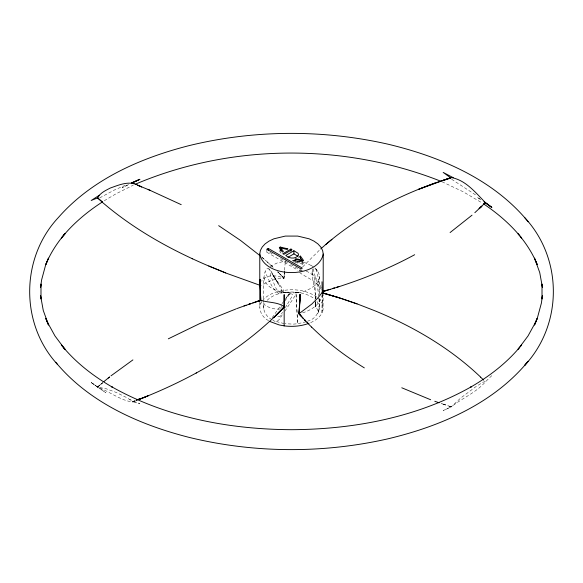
<?xml version="1.0" encoding="UTF-8"?>
<svg xmlns="http://www.w3.org/2000/svg" width="583" height="583" viewBox="0 0 583 583"><rect width="100%" height="100%" fill="white"/><g stroke="black" fill="none" stroke-linecap="round" stroke-linejoin="round"><path stroke-width="0.44" stroke-dasharray="2.92 2.19" d="M282.034 291.66C280.044 284.912 274.659 278.587 271.598 271.977C261.359 256.717 263.567 298.445 263.625 299.553M315.549 303.473L315.461 306.17L317.837 310.156M319.331 298.445C320.533 307.897 318.172 318.566 307.503 321.189M268.595 320.643C261.964 317.371 258.342 309.923 260.39 302.803M322.304 294.59L322.005 313.056C319.433 317.852 314.689 320.949 309.799 323.011M315.461 303.087L315.367 306.009L315.935 306.993L315.41 306.199L315.527 301.498M322.304 294.714L322.005 313.056L323.048 310.003L323.157 294.393M315.483 304.093L315.527 301.819M298.613 258.08L298.656 257.402M284.54 271.139L284.001 278.178C277.085 275.358 266.322 273.726 261.629 281.13M284.606 270.257L285.473 258.816M284.511 271.117L283.979 278.135C276.291 278.455 268.136 280.97 261.585 285.524M284.271 273.719L283.979 278.135L283.418 277.552L284.001 278.2L279.68 273.719M312.721 268.996L312.131 271.977M314.827 267.969C328.71 280.693 307.409 293.191 295.37 292.797C283.353 293.489 264.565 290.356 263.691 275.599M312.153 271.86C311.606 279.468 316.044 290.465 315.388 299.225M315.527 305.579L315.549 300.886M322.253 294.298C320.883 304.217 311.293 310.229 302.439 312.874M319.069 299.086L319.331 309.114L317.495 313.88L318.741 311.49M91.196 382.535L105.895 392.745L91.196 382.535L97.587 387.061C109.159 391.31 120.302 400.434 132.254 401.898M260.361 304.588L261.833 301.593M272.137 317.742L281.465 304.464M277.712 316.278C280.314 317.917 281.392 313.785 282.529 312.291M444.538 404.595L441.28 403.494L451.242 406.788L443.182 410.607L451.198 406.868L460.708 398.029L476.041 386.536L483.125 382.208L485.005 381.544L485.391 382.025M281.72 306.272L280.452 308.392M287.674 303.83L292.36 295.763L292.156 294.072M285 300.901L289.394 294.204M281.924 291.879L282.303 291.289L281.086 292.44L281.465 292.243M285.043 299.458L288.847 294.051L291.004 292.885M286.362 297.578L289.081 293.89L288.643 294.349M284.854 311.184L296.055 294.335L297.614 323.769L293.132 324.133L285.007 323.682M281.99 303.736L283.732 301.309M282.216 314.849C280.183 318.267 277.224 324.308 272.749 319.98M280.088 316.183L280.452 315.738M262.408 300.894L264.143 298.795A32.174 18.576 0 0 1 275.446 292.272C288.971 288.148 305.047 288.687 316.824 297.162M299.152 270.636L300.332 269.368M302.694 266.846L320.147 249.437M491.804 375.634L485.413 381.829C476.296 392.534 462.202 398.174 451.198 406.868L448.823 406.096M283.622 292.36L283.688 290.494L268.785 268.683M267.182 300.274C274.797 292.928 286.202 291.427 296.302 292.207A27.248 15.734 0 0 1 308.64 295.384A27.853 16.076 0 0 1 314.776 299.217M99.737 385.166L97.565 387.097L106.325 388.81L115.995 392.359L126.547 397.533L130.352 399.938L132.254 401.847L135.584 400.506M98.381 386.34L97.565 387.076L102.477 382.798L98.352 386.354L99.037 385.778M102.499 382.783L101.092 384.015L103.927 381.676M101.121 384.029L102.521 382.849M104.291 200.727L115.704 193.979L133.252 185.154M266.861 249.189L266.861 252.25L268.224 251.462M270.191 266.409L277.187 262.969L285.75 261.038M294.991 259.282L294.991 262.394L295.96 261.833L301.987 263.276L301.987 261.716M294.991 262.394L302.664 264.186L303.59 263.654L303.59 262.095M299.516 270.374L302.664 270.126M311.992 272.924C316.613 279.76 314.441 290.589 315.549 298.664L315.505 295.421M283.549 292.455L283.01 292.739M288.898 294.495L290.276 293.854L292.09 294.007M132.21 402.081L135.482 400.827M128.581 184.541L122.131 187.806L129.368 184.337M99.737 197.863L114.501 189.963L126.591 184.738M281.334 292.323C275.774 293.358 274.039 281.115 271.095 277.501C269.827 276.437 269.645 271.969 272.05 272.553M135.562 400.492L132.21 401.818L139.818 403.706L129.674 399.493M306.039 321.809L297.614 323.769L296.026 293.227M293.016 261.235L294.758 260.878M279.155 293.628C272.239 289.97 268.894 279.49 265.389 272.611M295.144 292.768L299.378 292.229L294.918 292.768M280.044 309.019C273.172 309.719 265.717 307.059 261.403 301.557M283.367 292.557L287.222 292.17L283.462 292.506M292.608 260.761L297.942 261.184M286.654 292.651L291.179 292.885M295.778 292.95L295.625 292.863M292.418 260.412L297.702 261.126M284.118 323.587L276.036 321.452M299.451 261.366L301.163 261.745M444.472 404.66L445.558 404.996L441.207 403.531M449.93 406.395L451.22 406.832M303.728 262.321L307.693 263.691L312.495 266.256M306.264 271.131C313.596 274.199 319.069 280.86 321.437 288.359M442.016 181.765L463.019 191.69L482.586 203.219M269.769 252.359L273.653 254.603M280.627 258.633L287.608 262.663M290.713 264.449L299.247 269.375M266.861 252.25L297.884 270.162M315.388 306.184L316.022 307.022M272.006 319.52C264.66 316.241 262.182 307.926 263.625 300.442M480.902 199.685L477.105 197.185L480.778 199.736M311.227 265.418L313.486 266.934M261.585 256.943L265.884 260.761M262.153 257.504L264.507 259.544M318.558 311.49L318.289 310.994M451.628 179.258L476.515 195.509M265.841 260.659L271.321 265.702M267.225 261.898L273.267 267.459M277.843 271.977L284.03 278.266M279.723 273.77L280.948 275.001L277.821 271.838M282.172 276.284L282.784 276.896L281.582 275.628M283.396 277.537L283.979 278.135L282.733 276.867L283.892 278.113M299.56 272.465C306.775 278.047 316.758 280.744 321.255 289.379M318.129 298.139L320.665 300.886L322.363 303.83L323.157 306.898M315.797 268.894L317.677 271.284L315.891 268.996M302.548 262.175L303.59 263.654M279.315 250.705L281.902 254.399M273.587 276.291L275.715 279.461L272.341 274.265L277.96 283.367M316.977 301.528L318.493 303.998L319.331 309.114M278.521 284.373L276.327 280.569L276.801 281.421M316.001 269.12C318.988 276.838 318.712 285.546 319.331 293.701M317.793 310.076L318.333 311.074M313.173 268.792L316.817 282.711L318.814 295.945M315.505 300.289L315.549 302.876L315.527 300.588M315.527 296.689L315.549 298.955M319.375 276.422L319.375 295.275M302.664 262.634L302.664 264.186M300.988 269.659L300.988 271.955M295.96 259.501L295.96 261.833M265.389 271.663L265.367 272.385M259.799 302.322L259.799 307.686M271.321 265.702A214.522 122.255 -0.6 0 1 272.662 266.948M263.618 308.458A28.334 16.36 0 0 1 264.893 303.277M285.364 307.584A104.364 34.098 -44.1 0 1 287.608 303.852M315.527 303.779L315.461 306.17L315.527 303.779M296.842 261.089L294.218 260.645L301.134 261.862L296.842 261.089M278.477 272.501L277.821 271.889L278.455 272.487"/><path stroke-width="0.87" d="M259.799 301.433L259.77 254.042L260.382 250.471L262.219 247.032L265.119 243.869L269.084 241.085L273.879 238.811L285.32 236.079L297.68 236.079L309.121 238.811L313.946 241.1L317.881 243.869L320.781 247.032L322.618 250.471L323.23 254.042L323.157 293.497M284.096 306.76L284.161 294.612L284.161 325.882C292.498 326.91 301.141 326.276 309.026 323.274M284.096 306.891L273.544 317.764L283.914 307.387C243.993 348.984 193.002 378.25 139.687 399.18M323.23 254.042C318.442 278.747 264.558 278.74 259.77 254.042M534.487 324.92L537.271 318.34L534.487 324.92L537.431 317.779L541.418 303.007L542.416 295.552L542.008 298.977L542.008 284.045L542.438 287.485L539.741 272.596L534.487 258.109L537.271 264.66C532.687 253.386 525.968 243.067 518.112 233.805L521.581 238.002L520.743 236.989M535.755 321.911L528.03 335.939L518.112 349.195L521.581 344.998L520.743 346.011M300.267 314.944L299.108 313.647L300.15 294.4L298.97 313.858L307.737 323.23A214.486 125.411 0.6 0 0 311.679 327.15M64.072 234.796L64.888 233.805L61.419 238.002C72.868 223.755 87.042 211.877 102.353 201.973M64.888 233.805C57.017 243.053 50.32 253.386 45.729 264.66L48.513 258.109L45.569 265.243L41.582 280.022L40.584 287.47L40.992 284.045L40.992 298.977L40.562 295.537L43.259 310.433L48.513 324.92L45.729 318.34L48.513 324.92M518.928 348.204C505.432 364.003 488.656 376.735 470.714 387.097L471.465 386.667C416.991 417.472 353.568 429.387 291.5 429.693C229.44 429.394 166.024 417.479 111.557 386.682L112.308 387.112C93.171 376.057 75.324 362.291 61.419 344.998L64.888 349.195L64.072 348.204M481.223 206.805L481.908 206.127L479.073 208.729L485.391 202.593L491.804 207.395L484.451 202.286M138.528 185.583C129.637 180.234 119.092 184.92 110.223 188.069C105.61 190.488 99.715 193.097 97.609 198.125M481.157 206.739L474.839 212.686M483.985 204.137L485.413 202.607M484.648 203.416L485.435 202.644L491.804 207.395M320.767 248.897C353.662 219.244 393.336 197.972 434.867 183.098L418.769 189.235L451.242 177.545C465.628 180.009 475.677 192.718 485.391 202.593M283.775 307.598L282.42 308.458M472.033 215.171L450.091 232.551M331.946 239.358L325.693 244.59M103.861 381.632L109.611 376.953L108.205 378.054M110.967 375.853L132.909 359.893M99.445 195.181L91.196 200.486L97.587 197.899L102.317 201.995L97.587 197.95M134.177 183.834L131.78 182.865M268.224 248.409L266.861 249.189L300.988 268.894L302.344 268.107L268.224 248.409L268.224 250.705M280.248 247.061L279.315 247.593L282.42 252.031L283.396 251.462L280.882 247.972L286.923 249.429L287.9 248.861L280.248 247.061L280.248 250.173M290.953 249.036L282.828 253.729L283.892 254.341L292.017 249.648L290.953 249.036L290.953 251.368M293.919 250.748L285.794 255.441C289.27 258.735 295.8 259.377 298.613 254.968L298.044 253.255L293.919 250.748L293.919 253.86L288.009 257.271M301.987 260.164L295.96 258.721L294.991 259.282L302.664 261.075L303.59 260.543L300.471 256.119L299.494 256.68L301.987 260.164L301.987 261.716M450.79 177.91L443.248 180.38L450.79 177.91L443.182 172.422L453.326 177.728M258.458 301.003L260.703 300.311L260.135 279.512L260.681 300.274C268.275 302.796 277.595 301.899 284.074 306.614M322.137 292.688L339.641 297.935L322.071 292.702L318.063 297.738L311.861 304.013L299.043 313.69L300.194 315.06M414.673 254.72C392.323 266.832 368.82 276.75 344.721 284.781A214.537 122.262 0.6 0 1 338.06 286.974L322.319 291.748M196.136 373.069L196.639 372.807M168.327 338.818L199.896 323.492L236.086 308.903M131.78 183.179L139.818 179.324L131.758 182.88M131.437 183.033L139.818 179.324M135.562 184.119C231.371 143.505 343.788 142.966 440.464 181.102M136.422 400.171L139.752 398.83L136.4 400.157M138.812 399.508L148.082 395.821L138.841 399.493M435.049 183.026L451.242 177.545M236.822 308.626L238.279 308.079A214.478 125.403 -0.6 0 1 242.696 306.498M243.832 306.002L246.099 305.186M248.314 304.428L250.581 303.648L249.444 304.013M252.796 302.912L260.725 300.274L260.135 279.512M333.556 288.221L332.419 288.585L334.686 287.907M256.192 301.739L260.725 300.274L244.94 305.725A214.478 125.403 -0.6 0 0 243.446 306.235M336.901 287.149L339.168 286.493M326.808 290.283L324.52 290.924L330.204 289.314M451.104 177.596L450.746 177.99M323.383 291.289L324.542 290.961M299.29 313.778L300.15 294.4L299.086 313.661L303.277 318.456M98.104 198.358L97.587 198.009M284.161 325.882L279.068 324.906L270.053 321.561M260.105 285.342L226.255 273.179L208.75 266.008C170.622 249.808 133.937 229.396 102.389 202.345M340.006 298.088L357.379 303.983L374.497 310.63C413.311 326.48 450.178 348.073 480.64 377.114M357.102 303.911L339.845 297.971L322.319 292.979M434.78 401.257L439.057 402.787M131.78 182.916L133.07 183.375M139.548 186.013L141.72 186.903L137.42 185.154L150.283 190.408M430.655 399.741L401.782 387.782M208.75 266.008L225.738 272.931M148.177 189.482L181.218 204.662M192.179 258.633L192.587 258.816M293.919 253.86L298.044 256.367M364.331 367.88C345.398 356.242 327.551 342.731 311.679 327.15M218.669 225.657L240.502 240.407L259.763 255.456M483.941 201.682L485.457 202.687L485.143 202.425M483.336 203.737C496.454 212.511 508.668 222.772 518.928 234.796M480.684 377.216L483.642 380.101M298.999 313.763L299.604 314.324M307.124 322.384L308.392 323.769M305.813 321.102L304.545 319.739L305.179 320.446M55.713 362.232C89.031 402.532 139.162 424.562 188.754 437.294C253.904 453.275 322.836 453.654 388.22 438.759C438.686 426.669 489.654 405.251 524.591 365.512C562.923 324.345 562.938 258.655 524.591 217.488C489.654 177.749 438.686 156.331 388.22 144.241C322.836 129.346 253.904 129.725 188.754 145.706C140.43 158.066 91.91 179.302 58.409 217.488C20.543 257.854 19.953 323.791 57.593 364.521M300.216 315.024L301.418 316.394M528.125 221.773L524.591 217.488M64.888 349.195L54.97 335.939L47.245 321.911M322.005 281.786L322.319 293.111M300.471 256.119L300.471 258.451M280.882 247.972L280.882 251.084M525.407 364.521L524.591 365.512L528.125 361.227L525.407 364.521M260.681 300.274L259.639 300.609L260.703 300.289M324.469 290.844L323.026 291.281L324.469 290.844"/></g></svg>
